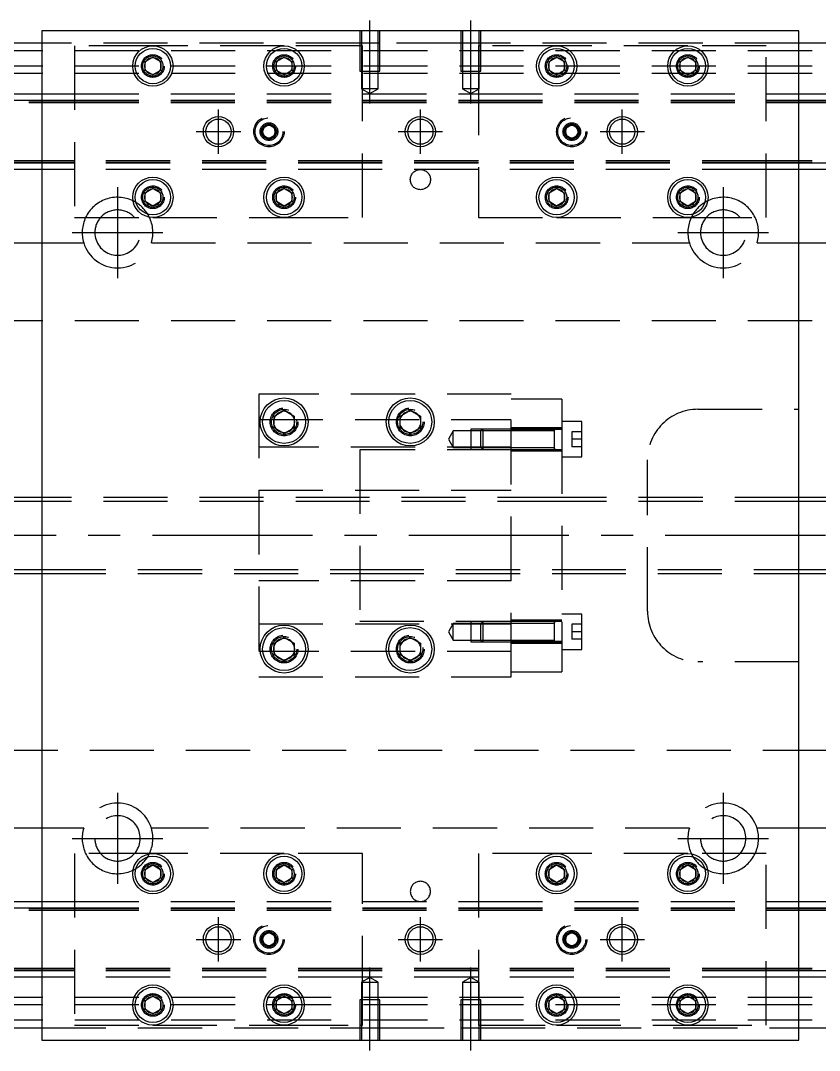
# Model space of a CAD drawing. Extents: x -14 to 711, y -263 to 102.
# Drawn here: x 150.8 to 309.1, y -102 to 102 of the extents above; entities that cross this region are included whole.
import ezdxf

# ---------------------------------------------------------------- set-up
doc = ezdxf.new("R2010")
doc.units = 0
doc.linetypes.add('CENTER', pattern=[50.8, 31.75, -6.35, 6.35, -6.35])
doc.linetypes.add('DASHED', pattern=[19.05, 12.7, -6.35])
doc.layers.get('0').update_dxf_attribs({"linetype": 'CONTINUOUS'})
doc.layers.add('CENTER', color=1, linetype='CENTER')

msp = doc.modelspace()

# ---------------------------------------------------------------- linework, layer by layer
at = {"color": 7, "linetype": 'CONTINUOUS'}
for p, q in [((305, 100), (155, 100)), ((155, 100), (155, -100)), ((305, -100), (305, 100)), ((155, 97.5), (0, 97.5)), ((460, 97.5), (305, 97.5)), ((175.5, 93.866026), (177, 94.73205)), ((175.5, 92.133974), (175.5, 93.866026)), ((177, 94.73205), (178.5, 93.866026)), ((178.5, 93.866026), (178.5, 92.133974)), ((201.5, 93.866026), (203, 94.73205)), ((201.5, 92.133974), (201.5, 93.866026)), ((203, 94.73205), (204.5, 93.866026)), ((204.5, 93.866026), (204.5, 92.133974)), ((255.5, 93.866026), (257, 94.73205)), ((255.5, 92.133974), (255.5, 93.866026)), ((257, 94.73205), (258.5, 93.866026)), ((258.5, 93.866026), (258.5, 92.133974)), ((281.5, 93.866026), (283, 94.73205)), ((281.5, 92.133974), (281.5, 93.866026)), ((283, 94.73205), (284.5, 93.866026)), ((284.5, 93.866026), (284.5, 92.133974)), ((177, 91.26795), (175.5, 92.133974)), ((178.5, 92.133974), (177, 91.26795)), ((203, 91.26795), (201.5, 92.133974)), ((204.5, 92.133974), (203, 91.26795)), ((257, 91.26795), (255.5, 92.133974)), ((258.5, 92.133974), (257, 91.26795)), ((283, 91.26795), (281.5, 92.133974)), ((284.5, 92.133974), (283, 91.26795)), ((0, 87.5), (155, 87.5)), ((0, 86.247728), (155, 86.247728)), ((305, 87.5), (460, 87.5)), ((305, 86.247728), (460, 86.247728)), ((155, 73.752272), (0, 73.752272)), ((460, 73.752272), (305, 73.752272)), ((155, 72.5), (0, 72.5)), ((460, 72.5), (305, 72.5)), ((175.5, 67.866026), (177, 68.73205)), ((175.5, 66.133974), (175.5, 67.866026)), ((177, 68.73205), (178.5, 67.866026)), ((178.5, 67.866026), (178.5, 66.133974)), ((201.5, 67.866026), (203, 68.73205)), ((201.5, 66.133974), (201.5, 67.866026)), ((203, 68.73205), (204.5, 67.866026)), ((204.5, 67.866026), (204.5, 66.133974)), ((255.5, 67.866026), (257, 68.73205)), ((255.5, 66.133974), (255.5, 67.866026)), ((257, 68.73205), (258.5, 67.866026)), ((258.5, 67.866026), (258.5, 66.133974)), ((281.5, 67.866026), (283, 68.73205)), ((281.5, 66.133974), (281.5, 67.866026)), ((283, 68.73205), (284.5, 67.866026)), ((284.5, 67.866026), (284.5, 66.133974)), ((177, 65.26795), (175.5, 66.133974)), ((178.5, 66.133974), (177, 65.26795)), ((203, 65.26795), (201.5, 66.133974)), ((204.5, 66.133974), (203, 65.26795)), ((257, 65.26795), (255.5, 66.133974)), ((258.5, 66.133974), (257, 65.26795)), ((283, 65.26795), (281.5, 66.133974)), ((284.5, 66.133974), (283, 65.26795)), ((56.708204, 58), (155, 58)), ((305, 58), (403.291796, 58)), ((201, 23.6547), (203, 24.809402)), ((203, 24.809402), (205, 23.6547)), ((226, 23.6547), (228, 24.809402)), ((228, 24.809402), (230, 23.6547)), ((201, 21.3453), (201, 23.6547)), ((205, 23.6547), (205, 21.3453)), ((226, 21.3453), (226, 23.6547)), ((230, 23.6547), (230, 21.3453)), ((203, 20.190598), (201, 21.3453)), ((205, 21.3453), (203, 20.190598)), ((228, 20.190598), (226, 21.3453)), ((230, 21.3453), (228, 20.190598)), ((256.6, 20.702558), (256.6, 21.052564)), ((256.6, 17.052554), (256.6, 17.402558)), ((155, 7.5), (40.5, 7.5)), ((410, 7.5), (305, 7.5)), ((40.5, -7.5), (155, -7.5)), ((305, -7.5), (410, -7.5)), ((256.6, -21.052564), (256.6, -17.052554)), ((201, -21.3453), (203, -20.190598)), ((203, -20.190598), (205, -21.3453)), ((226, -21.3453), (228, -20.190598)), ((228, -20.190598), (230, -21.3453)), ((201, -23.6547), (201, -21.3453)), ((205, -21.3453), (205, -23.6547)), ((226, -23.6547), (226, -21.3453)), ((230, -21.3453), (230, -23.6547)), ((256.6, -21.052564), (256.6, -21.051878)), ((203, -24.809402), (201, -23.6547)), ((205, -23.6547), (203, -24.809402)), ((228, -24.809402), (226, -23.6547)), ((230, -23.6547), (228, -24.809402)), ((155, -58), (56.708204, -58)), ((403.291796, -58), (305, -58)), ((175.5, -66.133974), (177, -65.26795)), ((177, -65.26795), (178.5, -66.133974)), ((201.5, -66.133974), (203, -65.26795)), ((203, -65.26795), (204.5, -66.133974)), ((255.5, -66.133974), (257, -65.26795)), ((257, -65.26795), (258.5, -66.133974)), ((281.5, -66.133974), (283, -65.26795)), ((283, -65.26795), (284.5, -66.133974)), ((175.5, -67.866026), (175.5, -66.133974)), ((178.5, -66.133974), (178.5, -67.866026)), ((201.5, -67.866026), (201.5, -66.133974)), ((204.5, -66.133974), (204.5, -67.866026)), ((255.5, -67.866026), (255.5, -66.133974)), ((258.5, -66.133974), (258.5, -67.866026)), ((281.5, -67.866026), (281.5, -66.133974)), ((284.5, -66.133974), (284.5, -67.866026)), ((177, -68.73205), (175.5, -67.866026)), ((178.5, -67.866026), (177, -68.73205)), ((203, -68.73205), (201.5, -67.866026)), ((204.5, -67.866026), (203, -68.73205)), ((257, -68.73205), (255.5, -67.866026)), ((258.5, -67.866026), (257, -68.73205)), ((283, -68.73205), (281.5, -67.866026)), ((284.5, -67.866026), (283, -68.73205)), ((0, -72.5), (155, -72.5)), ((305, -72.5), (460, -72.5)), ((0, -73.752272), (155, -73.752272)), ((305, -73.752272), (460, -73.752272)), ((155, -86.247728), (0, -86.247728)), ((155, -87.5), (0, -87.5)), ((460, -86.247728), (305, -86.247728)), ((460, -87.5), (305, -87.5)), ((175.5, -92.133974), (177, -91.26795)), ((177, -91.26795), (178.5, -92.133974)), ((201.5, -92.133974), (203, -91.26795)), ((203, -91.26795), (204.5, -92.133974)), ((255.5, -92.133974), (257, -91.26795)), ((257, -91.26795), (258.5, -92.133974)), ((281.5, -92.133974), (283, -91.26795)), ((283, -91.26795), (284.5, -92.133974)), ((175.5, -93.866026), (175.5, -92.133974)), ((178.5, -92.133974), (178.5, -93.866026)), ((201.5, -93.866026), (201.5, -92.133974)), ((204.5, -92.133974), (204.5, -93.866026)), ((255.5, -93.866026), (255.5, -92.133974)), ((258.5, -92.133974), (258.5, -93.866026)), ((281.5, -93.866026), (281.5, -92.133974)), ((284.5, -92.133974), (284.5, -93.866026)), ((177, -94.73205), (175.5, -93.866026)), ((178.5, -93.866026), (177, -94.73205)), ((203, -94.73205), (201.5, -93.866026)), ((204.5, -93.866026), (203, -94.73205)), ((257, -94.73205), (255.5, -93.866026)), ((258.5, -93.866026), (257, -94.73205)), ((283, -94.73205), (281.5, -93.866026)), ((284.5, -93.866026), (283, -94.73205)), ((0, -97.5), (155, -97.5)), ((305, -97.5), (460, -97.5)), ((155, -100), (305, -100))]:
    msp.add_line(p, q, dxfattribs=at)
at = {"color": 3, "linetype": 'DASHED'}
for p, q in [((218.000006, 100), (218.000006, 92)), ((218.35, 100), (218.35, 92)), ((221.65, 92), (221.65, 100)), ((221.999994, 92), (221.999994, 100)), ((238.000006, 100), (238.000006, 92)), ((238.35, 100), (238.35, 92)), ((241.65, 92), (241.65, 100)), ((241.999994, 92), (241.999994, 100)), ((460, 96), (0, 96)), ((218.000006, 97.5), (155, 97.5)), ((161.5, 97), (161.5, 63)), ((177, 97), (161.5, 97)), ((203, 97), (177, 97)), ((218.000006, 97), (203, 97)), ((221.999994, 97.5), (218.000006, 97.5)), ((218.5, 97), (218.000006, 97)), ((218.5, 92), (218.5, 97)), ((238.000006, 97.5), (221.999994, 97.5)), ((241.999994, 97.5), (238.000006, 97.5)), ((241.5, 97), (241.5, 92)), ((241.999994, 97), (241.5, 97)), ((305, 97.5), (241.999994, 97.5)), ((257, 97), (241.999994, 97)), ((283, 97), (257, 97)), ((298.5, 97), (283, 97)), ((298.5, 63), (298.5, 97)), ((460, 93), (0, 93)), ((178.973226, 93.326156), (179, 93)), ((204.973226, 93.326156), (205, 93)), ((218.000006, 92), (221.999994, 92)), ((218.35, 92), (218.35, 88.5)), ((218.5, 63), (218.5, 92)), ((221.65, 88.5), (221.65, 92)), ((238.000006, 92), (241.999994, 92)), ((238.35, 92), (238.35, 88.5)), ((241.5, 92), (241.5, 63)), ((241.65, 88.5), (241.65, 92)), ((255, 93), (255.023172, 93.30356)), ((281, 93), (281.030168, 93.346066)), ((460, 91.5), (0, 91.5)), ((221.65, 88.5), (218.35, 88.5)), ((218.35, 88.5), (220, 87.547372)), ((220, 87.547372), (221.65, 88.5)), ((241.65, 88.5), (238.35, 88.5)), ((238.35, 88.5), (240, 87.547372)), ((240, 87.547372), (241.65, 88.5)), ((0, 86.1147), (155, 86.1147)), ((0, 86.1), (161.5, 86.1)), ((0, 85.8), (161.5, 85.8)), ((155, 87.5), (161.5, 87.5)), ((155, 86.247728), (161.5, 86.247728)), ((155, 86.1147), (161.5, 86.1147)), ((161.5, 87.5), (218.5, 87.5)), ((161.5, 86.247728), (218.5, 86.247728)), ((161.5, 86.1147), (218.5, 86.1147)), ((161.5, 86.1), (218.5, 86.1)), ((161.5, 86.1), (218.5, 86.1)), ((161.5, 85.8), (218.5, 85.8)), ((161.5, 85.8), (218.5, 85.8)), ((218.5, 87.5), (241.5, 87.5)), ((218.5, 86.247728), (241.5, 86.247728)), ((218.5, 86.1147), (241.5, 86.1147)), ((218.5, 86.1), (241.5, 86.1)), ((218.5, 85.8), (241.5, 85.8)), ((241.5, 87.5), (298.5, 87.5)), ((241.5, 86.247728), (298.5, 86.247728)), ((241.5, 86.1147), (298.5, 86.1147)), ((241.5, 86.1), (298.5, 86.1)), ((241.5, 86.1), (298.5, 86.1)), ((241.5, 85.8), (298.5, 85.8)), ((241.5, 85.8), (298.5, 85.8)), ((298.5, 87.5), (305, 87.5)), ((298.5, 86.247728), (305, 86.247728)), ((298.5, 86.1147), (305, 86.1147)), ((298.5, 86.1), (460, 86.1)), ((298.5, 85.8), (460, 85.8)), ((305, 86.1147), (460, 86.1147)), ((198.75, 80.721688), (200, 81.443376)), ((198.75, 79.278312), (198.75, 80.721688)), ((200, 81.443376), (201.25, 80.721688)), ((201.25, 80.721688), (201.25, 79.278312)), ((201.477374, 80.25955), (201.5, 80)), ((258.5, 80), (258.52041, 80.24661)), ((258.75, 80.721688), (260, 81.443376)), ((258.75, 79.278312), (258.75, 80.721688)), ((260, 81.443376), (261.25, 80.721688)), ((261.25, 80.721688), (261.25, 79.278312)), ((200, 78.556624), (198.75, 79.278312)), ((201.25, 79.278312), (200, 78.556624)), ((260, 78.556624), (258.75, 79.278312)), ((261.25, 79.278312), (260, 78.556624)), ((161.5, 74.2), (0, 74.2)), ((161.5, 73.9), (0, 73.9)), ((155, 73.8853), (0, 73.8853)), ((161.5, 73.8853), (155, 73.8853)), ((161.5, 73.752272), (155, 73.752272)), ((218.5, 74.2), (161.5, 74.2)), ((218.5, 73.9), (161.5, 73.9)), ((218.5, 73.8853), (161.5, 73.8853)), ((218.5, 73.752272), (161.5, 73.752272)), ((241.5, 74.2), (218.5, 74.2)), ((241.5, 73.9), (218.5, 73.9)), ((241.5, 73.8853), (218.5, 73.8853)), ((241.5, 73.752272), (218.5, 73.752272)), ((298.5, 74.2), (241.5, 74.2)), ((298.5, 73.9), (241.5, 73.9)), ((298.5, 73.8853), (241.5, 73.8853)), ((298.5, 73.752272), (241.5, 73.752272)), ((460, 74.2), (298.5, 74.2)), ((460, 73.9), (298.5, 73.9)), ((305, 73.8853), (298.5, 73.8853)), ((305, 73.752272), (298.5, 73.752272)), ((460, 73.8853), (305, 73.8853)), ((161.5, 72.5), (155, 72.5)), ((218.5, 72.5), (161.5, 72.5)), ((241.5, 72.5), (218.5, 72.5)), ((298.5, 72.5), (241.5, 72.5)), ((305, 72.5), (298.5, 72.5)), ((178.973226, 67.326156), (179, 67)), ((204.973226, 67.326156), (205, 67)), ((258.973226, 67.326156), (259, 67)), ((284.973226, 67.326156), (285, 67)), ((161.5, 63), (177, 63)), ((177, 63), (203, 63)), ((203, 63), (218.5, 63)), ((241.5, 63), (257, 63)), ((257, 63), (283, 63)), ((283, 63), (298.5, 63)), ((155, 58), (163.291796, 58)), ((176.708204, 58), (283.291796, 58)), ((296.708204, 58), (305, 58)), ((460, 42.5), (12.1, 42.5)), ((198, 28), (198, -28)), ((248, 28), (198, 28)), ((248, -28), (248, 28)), ((258, 27), (248, 27)), ((258, 27), (258, 20.976176)), ((285, 25), (305, 25)), ((198, 23), (248, 23)), ((205.483582, 22.786038), (205.5, 22.5)), ((225.5, 22.5), (225.52689, 22.865682)), ((262, 22.552558), (258, 22.552558)), ((262, 15.552558), (262, 22.552558)), ((236.5, 20.702558), (235.547372, 19.052558)), ((236.5, 17.402558), (236.5, 20.702558)), ((240, 20.702558), (236.5, 20.702558)), ((240, 21.052554), (240, 17.052564)), ((242.35, 21.052554), (240, 21.052554)), ((242, 20.702558), (240, 20.702558)), ((242.35, 21.052558), (242, 20.702558)), ((242, 17.402558), (242, 20.702558)), ((248, 20.702558), (242, 20.702558)), ((248, 20.702558), (242, 20.702558)), ((242.35, 21.052558), (242.35, 17.052558)), ((248, 21.052556), (242.35, 21.052558)), ((248, 21.052554), (242.35, 21.052554)), ((258, 21.302558), (248, 21.302558)), ((256.605, 21.052558), (248, 21.052556)), ((258, 20.976176), (248, 20.976176)), ((256.6, 20.702558), (248, 20.702558)), ((258, 21.052558), (256.595, 21.052558)), ((256.6, 17.052554), (256.6, 21.052564)), ((256.6, 20.836098), (256.6, 21.052558)), ((256.6, 21.052558), (256.6, 20.835892)), ((256.6, 17.26902), (256.6, 20.836098)), ((256.6, 17.402558), (256.6, 20.702558)), ((258, 20.976176), (258, -20.976176)), ((260, 20.552558), (260, 19.052558)), ((262, 20.552558), (260, 20.552558)), ((235.547372, 19.052558), (236.5, 17.402558)), ((260, 19.052558), (260, 17.552558)), ((262, 19.052558), (260, 19.052558)), ((248, 17.5), (198, 17.5)), ((218, 17), (218, -17)), ((248, 17), (218, 17)), ((236.5, 17.402558), (240, 17.402558)), ((240, 17.402558), (242, 17.402558)), ((240, 17.052564), (242.35, 17.052564)), ((242, 17.402558), (248, 17.402558)), ((242, 17.402558), (242.35, 17.052558)), ((242, 17.402558), (248, 17.402558)), ((242.35, 17.052564), (248, 17.052564)), ((242.35, 17.052558), (248, 17.052562)), ((248, 17.402558), (256.6, 17.402558)), ((248, 17.052562), (256.605, 17.052558)), ((248, 16.802558), (258, 16.802558)), ((256.595, 17.052558), (258, 17.052558)), ((256.6, 17.269268), (256.6, 17.052558)), ((256.6, 17.052558), (256.6, 17.26902)), ((262, 17.552558), (260, 17.552558)), ((258, 15.552558), (262, 15.552558)), ((275, -15), (275, 15)), ((198, 9), (248, 9)), ((218, 7.5), (155, 7.5)), ((218, 6.75), (155, 6.75)), ((258, 7.5), (218, 7.5)), ((258, 6.75), (218, 6.75)), ((305, 7.5), (258, 7.5)), ((305, 6.75), (258, 6.75)), ((155, -6.75), (218, -6.75)), ((155, -7.5), (218, -7.5)), ((218, -6.75), (258, -6.75)), ((218, -7.5), (258, -7.5)), ((258, -6.75), (305, -6.75)), ((258, -7.5), (305, -7.5)), ((248, -9), (198, -9)), ((262, -15.552558), (258, -15.552558)), ((262, -22.552558), (262, -15.552558)), ((198, -17.5), (248, -17.5)), ((218, -17), (248, -17)), ((236.5, -17.402558), (235.547372, -19.052558)), ((236.5, -20.702558), (236.5, -17.402558)), ((240, -17.402558), (236.5, -17.402558)), ((240, -17.052564), (240, -21.052554)), ((242.35, -17.052564), (240, -17.052564)), ((242, -17.402558), (240, -17.402558)), ((242.35, -17.052558), (242, -17.402558)), ((242, -20.702558), (242, -17.402558)), ((248, -17.402558), (242, -17.402558)), ((248, -17.402558), (242, -17.402558)), ((242.35, -17.052558), (242.35, -21.052558)), ((248, -17.052562), (242.35, -17.052558)), ((248, -17.052564), (242.35, -17.052564)), ((258, -16.802558), (248, -16.802558)), ((256.605, -17.052558), (248, -17.052562)), ((256.6, -17.402558), (248, -17.402558)), ((258, -17.052558), (256.595, -17.052558)), ((256.6, -21.051878), (256.6, -17.052554)), ((256.6, -17.26902), (256.6, -17.052558)), ((256.6, -17.052558), (256.6, -17.269226)), ((256.6, -20.836098), (256.6, -17.26902)), ((260, -17.552558), (260, -19.052558)), ((262, -17.552558), (260, -17.552558)), ((235.547372, -19.052558), (236.5, -20.702558)), ((262, -19.052558), (260, -19.052558)), ((260, -19.052558), (260, -20.552558)), ((200.5, -22.5), (200.534018, -22.088984)), ((230.483582, -22.213962), (230.5, -22.5)), ((236.5, -20.702558), (240, -20.702558)), ((240, -20.702558), (242, -20.702558)), ((240, -21.052554), (242.35, -21.052554)), ((242, -20.702558), (248, -20.702558)), ((242, -20.702558), (242.35, -21.052558)), ((242, -20.702558), (248, -20.702558)), ((242.35, -21.052554), (248, -21.052554)), ((242.35, -21.052558), (248, -21.052556)), ((248, -20.702558), (256.6, -20.702558)), ((258, -20.976176), (248, -20.976176)), ((258, -20.976176), (248, -20.976176)), ((248, -21.052556), (256.605, -21.052558)), ((248, -21.302558), (258, -21.302558)), ((256.595, -21.052558), (258, -21.052558)), ((256.6, -20.83585), (256.6, -21.052558)), ((256.6, -21.052558), (256.6, -20.836098)), ((258, -20.976176), (258, -27)), ((262, -20.552558), (260, -20.552558)), ((248, -23), (198, -23)), ((258, -22.552558), (262, -22.552558)), ((305, -25), (285, -25)), ((198, -28), (248, -28)), ((248, -27), (258, -27)), ((12.1, -42.5), (460, -42.5)), ((163.291796, -58), (155, -58)), ((283.291796, -58), (176.708204, -58)), ((305, -58), (296.708204, -58)), ((161.5, -63), (161.5, -97)), ((177, -63), (161.5, -63)), ((203, -63), (177, -63)), ((218.5, -63), (203, -63)), ((218.5, -92), (218.5, -63)), ((257, -63), (241.5, -63)), ((241.5, -63), (241.5, -92)), ((283, -63), (257, -63)), ((298.5, -63), (283, -63)), ((298.5, -97), (298.5, -63)), ((178.973226, -66.673844), (179, -67)), ((201, -67), (201.023172, -66.69644)), ((255, -67), (255.023172, -66.69644)), ((281, -67), (281.030168, -66.653934)), ((155, -72.5), (161.5, -72.5)), ((161.5, -72.5), (218.5, -72.5)), ((218.5, -72.5), (241.5, -72.5)), ((241.5, -72.5), (298.5, -72.5)), ((298.5, -72.5), (305, -72.5)), ((0, -73.8853), (155, -73.8853)), ((0, -73.9), (161.5, -73.9)), ((0, -74.2), (161.5, -74.2)), ((155, -73.752272), (161.5, -73.752272)), ((155, -73.8853), (161.5, -73.8853)), ((161.5, -73.752272), (218.5, -73.752272)), ((161.5, -73.8853), (218.5, -73.8853)), ((161.5, -73.9), (218.5, -73.9)), ((161.5, -74.2), (218.5, -74.2)), ((218.5, -73.752272), (241.5, -73.752272)), ((218.5, -73.8853), (241.5, -73.8853)), ((218.5, -73.9), (241.5, -73.9)), ((218.5, -74.2), (241.5, -74.2)), ((241.5, -73.752272), (298.5, -73.752272)), ((241.5, -73.8853), (298.5, -73.8853)), ((241.5, -73.9), (298.5, -73.9)), ((241.5, -74.2), (298.5, -74.2)), ((298.5, -73.752272), (305, -73.752272)), ((298.5, -73.8853), (305, -73.8853)), ((298.5, -73.9), (460, -73.9)), ((298.5, -74.2), (460, -74.2)), ((305, -73.8853), (460, -73.8853)), ((198.75, -79.278312), (200, -78.556624)), ((198.75, -80.721688), (198.75, -79.278312)), ((200, -78.556624), (201.25, -79.278312)), ((201.25, -79.278312), (201.25, -80.721688)), ((258.75, -79.278312), (260, -78.556624)), ((258.75, -80.721688), (258.75, -79.278312)), ((260, -78.556624), (261.25, -79.278312)), ((261.25, -79.278312), (261.25, -80.721688)), ((200, -81.443376), (198.75, -80.721688)), ((201.25, -80.721688), (200, -81.443376)), ((201.477374, -79.74045), (201.5, -80)), ((260, -81.443376), (258.75, -80.721688)), ((261.25, -80.721688), (260, -81.443376)), ((261.477374, -79.74045), (261.5, -80)), ((161.5, -85.8), (0, -85.8)), ((161.5, -86.1), (0, -86.1)), ((155, -86.1147), (0, -86.1147)), ((161.5, -86.1147), (155, -86.1147)), ((161.5, -86.247728), (155, -86.247728)), ((161.5, -87.5), (155, -87.5)), ((218.5, -85.8), (161.5, -85.8)), ((218.5, -85.8), (161.5, -85.8)), ((218.5, -86.1), (161.5, -86.1)), ((218.5, -86.1), (161.5, -86.1)), ((218.5, -86.1147), (161.5, -86.1147)), ((218.5, -86.247728), (161.5, -86.247728)), ((218.5, -87.5), (161.5, -87.5)), ((220, -87.547372), (218.35, -88.5)), ((241.5, -85.8), (218.5, -85.8)), ((241.5, -86.1), (218.5, -86.1)), ((241.5, -86.1147), (218.5, -86.1147)), ((241.5, -86.247728), (218.5, -86.247728)), ((241.5, -87.5), (218.5, -87.5)), ((221.65, -88.5), (220, -87.547372)), ((240, -87.547372), (238.35, -88.5)), ((241.65, -88.5), (240, -87.547372)), ((298.5, -85.8), (241.5, -85.8)), ((298.5, -85.8), (241.5, -85.8)), ((298.5, -86.1), (241.5, -86.1)), ((298.5, -86.1), (241.5, -86.1)), ((298.5, -86.1147), (241.5, -86.1147)), ((298.5, -86.247728), (241.5, -86.247728)), ((298.5, -87.5), (241.5, -87.5)), ((460, -85.8), (298.5, -85.8)), ((460, -86.1), (298.5, -86.1)), ((305, -86.1147), (298.5, -86.1147)), ((305, -86.247728), (298.5, -86.247728)), ((305, -87.5), (298.5, -87.5)), ((460, -86.1147), (305, -86.1147)), ((218.35, -88.5), (220, -88.5)), ((218.35, -88.5), (218.35, -92)), ((220, -88.5), (221.65, -88.5)), ((221.65, -92), (221.65, -88.5)), ((238.35, -88.5), (240, -88.5)), ((238.35, -88.5), (238.35, -92)), ((240, -88.5), (241.65, -88.5)), ((241.65, -92), (241.65, -88.5)), ((460, -91.5), (0, -91.5)), ((460, -93), (0, -93)), ((175, -93), (175.030168, -92.653934)), ((204.973226, -92.673844), (205, -93)), ((221.999994, -92), (218.000006, -92)), ((218.000006, -92), (218.000006, -100)), ((218.35, -92), (218.35, -100)), ((218.5, -97), (218.5, -92)), ((221.65, -100), (221.65, -92)), ((221.999994, -100), (221.999994, -92)), ((241.999994, -92), (238.000006, -92)), ((238.000006, -92), (238.000006, -100)), ((238.35, -92), (238.35, -100)), ((241.5, -92), (241.5, -97)), ((241.65, -100), (241.65, -92)), ((241.999994, -100), (241.999994, -92)), ((258.973226, -92.673844), (259, -93)), ((284.973226, -92.673844), (285, -93)), ((460, -96), (0, -96)), ((155, -97.5), (218.000006, -97.5)), ((161.5, -97), (177, -97)), ((177, -97), (203, -97)), ((203, -97), (218.000006, -97)), ((218.000006, -97), (218.5, -97)), ((218.000006, -97.5), (221.999994, -97.5)), ((221.999994, -97.5), (238.000006, -97.5)), ((238.000006, -97.5), (241.999994, -97.5)), ((241.5, -97), (241.999994, -97)), ((241.999994, -97), (257, -97)), ((241.999994, -97.5), (305, -97.5)), ((257, -97), (283, -97)), ((283, -97), (298.5, -97))]:
    msp.add_line(p, q, dxfattribs=at)
at = {"color": 3, "linetype": 'CONTINUOUS'}
for p, q in [((155, 6.75), (40.5, 6.75)), ((410, 6.75), (305, 6.75)), ((40.5, -6.75), (155, -6.75)), ((305, -6.75), (410, -6.75))]:
    msp.add_line(p, q, dxfattribs=at)
at = {"color": 7, "linetype": 'CONTINUOUS'}
for centre, radius in [((177, 93), 4), ((177, 93), 3.5), ((203, 93), 4), ((203, 93), 3.5), ((257, 93), 4), ((257, 93), 3.5), ((283, 93), 4), ((283, 93), 3.5), ((190, 80), 2.5), ((230, 80), 3), ((230, 80), 2.5), ((270, 80), 2.5), ((177, 67), 4), ((177, 67), 3.5), ((203, 67), 4), ((203, 67), 3.5), ((257, 67), 4), ((257, 67), 3.5), ((283, 67), 4), ((283, 67), 3.5), ((203, 22.5), 4.75), ((203, 22.5), 4.25), ((228, 22.5), 4.75), ((228, 22.5), 4.25), ((203, -22.5), 4.75), ((203, -22.5), 4.25), ((228, -22.5), 4.75), ((228, -22.5), 4.25), ((177, -67), 4), ((203, -67), 4), ((257, -67), 4), ((283, -67), 4), ((177, -67), 3.5), ((203, -67), 3.5), ((257, -67), 3.5), ((283, -67), 3.5), ((190, -80), 2.5), ((230, -80), 3), ((230, -80), 2.5), ((270, -80), 2.5), ((177, -93), 4), ((177, -93), 3.5), ((203, -93), 4), ((203, -93), 3.5), ((257, -93), 4), ((257, -93), 3.5), ((283, -93), 4), ((283, -93), 3.5)]:
    msp.add_circle(centre, radius, dxfattribs=at)
at = {"color": 3, "linetype": 'DASHED'}
for centre, radius in [((177, 93), 2.25), ((177, 93), 2), ((203, 93), 2.25), ((203, 93), 2), ((257, 93), 2.25), ((257, 93), 2), ((283, 93), 2.25), ((283, 93), 2), ((200, 80), 3), ((200, 80), 2.75), ((200, 80), 1.75), ((260, 80), 3), ((260, 80), 2.75), ((260, 80), 1.75), ((200, 80), 1.5), ((260, 80), 1.5), ((230, 70.5), 2), ((177, 67), 2.25), ((177, 67), 2), ((203, 67), 2.25), ((203, 67), 2), ((257, 67), 2.25), ((257, 67), 2), ((283, 67), 2.25), ((283, 67), 2), ((203, 22.5), 2.75), ((203, 22.5), 2.5), ((228, 22.5), 2.75), ((228, 22.5), 2.5), ((203, -22.5), 2.75), ((203, -22.5), 2.5), ((228, -22.5), 2.75), ((228, -22.5), 2.5), ((177, -67), 2.25), ((177, -67), 2), ((203, -67), 2.25), ((203, -67), 2), ((257, -67), 2.25), ((257, -67), 2), ((283, -67), 2.25), ((283, -67), 2), ((200, -80), 3), ((200, -80), 2.75), ((260, -80), 3), ((260, -80), 2.75), ((200, -80), 1.75), ((200, -80), 1.5), ((260, -80), 1.75), ((260, -80), 1.5), ((177, -93), 2.25), ((177, -93), 2), ((203, -93), 2.25), ((203, -93), 2), ((257, -93), 2.25), ((257, -93), 2), ((283, -93), 2.25), ((283, -93), 2)]:
    msp.add_circle(centre, radius, dxfattribs=at)
at = {"color": 3, "linetype": 'CONTINUOUS'}
for centre in [(190, 80), (270, 80), (190, -80), (270, -80)]:
    msp.add_circle(centre, 3, dxfattribs=at)
at = {"color": 7, "linetype": 'CONTINUOUS'}
for centre, radius, start, end in [((177, 93), 1.65, 144.619977, 155.380023), ((177, 93), 1.65, 95.380023, 144.619977), ((177, 93), 1.65, 84.619977, 95.380023), ((177, 93), 1.65, 35.380023, 84.619977), ((177, 93), 1.65, 24.619977, 35.380023), ((203, 93), 1.65, 144.619977, 155.380023), ((203, 93), 1.65, 95.380023, 144.619977), ((203, 93), 1.65, 84.619977, 95.380023), ((203, 93), 1.65, 35.380023, 84.619977), ((203, 93), 1.65, 24.619977, 35.380023), ((257, 93), 1.65, 144.619977, 155.380023), ((257, 93), 1.65, 95.380023, 144.619977), ((257, 93), 1.65, 84.619977, 95.380023), ((257, 93), 1.65, 35.380023, 84.619977), ((257, 93), 1.65, 24.619977, 35.380023), ((283, 93), 1.65, 144.619977, 155.380023), ((283, 93), 1.65, 95.380023, 144.619977), ((283, 93), 1.65, 84.619977, 95.380023), ((283, 93), 1.65, 35.380023, 84.619977), ((283, 93), 1.65, 24.619977, 35.380023), ((177, 93), 1.65, 155.380023, 180), ((177, 93), 1.65, 180, 204.619977), ((177, 93), 1.65, 204.619977, 215.380023), ((177, 93), 1.65, 215.380023, 264.619977), ((177, 93), 1.65, 275.380023, 324.619977), ((177, 93), 1.65, 324.619977, 335.380023), ((177, 93), 1.65, 335.380023, 24.619977), ((203, 93), 1.65, 155.380023, 180), ((203, 93), 1.65, 180, 204.619977), ((203, 93), 1.65, 204.619977, 215.380023), ((203, 93), 1.65, 215.380023, 264.619977), ((203, 93), 1.65, 275.380023, 324.619977), ((203, 93), 1.65, 324.619977, 335.380023), ((203, 93), 1.65, 335.380023, 24.619977), ((257, 93), 1.65, 155.380023, 180), ((257, 93), 1.65, 180, 204.619977), ((257, 93), 1.65, 204.619977, 215.380023), ((257, 93), 1.65, 215.380023, 264.619977), ((257, 93), 1.65, 275.380023, 324.619977), ((257, 93), 1.65, 324.619977, 335.380023), ((257, 93), 1.65, 335.380023, 24.619977), ((283, 93), 1.65, 155.380023, 180), ((283, 93), 1.65, 180, 204.619977), ((283, 93), 1.65, 204.619977, 215.380023), ((283, 93), 1.65, 215.380023, 264.619977), ((283, 93), 1.65, 275.380023, 324.619977), ((283, 93), 1.65, 324.619977, 335.380023), ((283, 93), 1.65, 335.380023, 24.619977), ((177, 93), 1.65, 264.619977, 275.380023), ((203, 93), 1.65, 264.619977, 275.380023), ((257, 93), 1.65, 264.619977, 275.380023), ((283, 93), 1.65, 264.619977, 275.380023), ((200, 80), 1.25, 300, 180), ((200, 80), 1.25, 180, 240), ((260, 80), 1.25, 300, 180), ((260, 80), 1.25, 180, 240), ((200, 80), 1.25, 240, 300), ((260, 80), 1.25, 240, 300), ((177, 67), 1.65, 155.380023, 180), ((177, 67), 1.65, 144.619977, 155.380023), ((177, 67), 1.65, 95.380023, 144.619977), ((177, 67), 1.65, 84.619977, 95.380023), ((177, 67), 1.65, 35.380023, 84.619977), ((177, 67), 1.65, 24.619977, 35.380023), ((177, 67), 1.65, 335.380023, 24.619977), ((203, 67), 1.65, 155.380023, 180), ((203, 67), 1.65, 144.619977, 155.380023), ((203, 67), 1.65, 95.380023, 144.619977), ((203, 67), 1.65, 84.619977, 95.380023), ((203, 67), 1.65, 35.380023, 84.619977), ((203, 67), 1.65, 24.619977, 35.380023), ((203, 67), 1.65, 335.380023, 24.619977), ((257, 67), 1.65, 155.380023, 180), ((257, 67), 1.65, 144.619977, 155.380023), ((257, 67), 1.65, 95.380023, 144.619977), ((257, 67), 1.65, 84.619977, 95.380023), ((257, 67), 1.65, 35.380023, 84.619977), ((257, 67), 1.65, 24.619977, 35.380023), ((257, 67), 1.65, 335.380023, 24.619977), ((283, 67), 1.65, 155.380023, 180), ((283, 67), 1.65, 144.619977, 155.380023), ((283, 67), 1.65, 95.380023, 144.619977), ((283, 67), 1.65, 84.619977, 95.380023), ((283, 67), 1.65, 35.380023, 84.619977), ((283, 67), 1.65, 24.619977, 35.380023), ((283, 67), 1.65, 335.380023, 24.619977), ((177, 67), 1.65, 180, 204.619977), ((177, 67), 1.65, 204.619977, 215.380023), ((177, 67), 1.65, 215.380023, 264.619977), ((177, 67), 1.65, 264.619977, 275.380023), ((177, 67), 1.65, 275.380023, 324.619977), ((177, 67), 1.65, 324.619977, 335.380023), ((203, 67), 1.65, 180, 204.619977), ((203, 67), 1.65, 204.619977, 215.380023), ((203, 67), 1.65, 215.380023, 264.619977), ((203, 67), 1.65, 264.619977, 275.380023), ((203, 67), 1.65, 275.380023, 324.619977), ((203, 67), 1.65, 324.619977, 335.380023), ((257, 67), 1.65, 180, 204.619977), ((257, 67), 1.65, 204.619977, 215.380023), ((257, 67), 1.65, 215.380023, 264.619977), ((257, 67), 1.65, 264.619977, 275.380023), ((257, 67), 1.65, 275.380023, 324.619977), ((257, 67), 1.65, 324.619977, 335.380023), ((283, 67), 1.65, 180, 204.619977), ((283, 67), 1.65, 204.619977, 215.380023), ((283, 67), 1.65, 215.380023, 264.619977), ((283, 67), 1.65, 264.619977, 275.380023), ((283, 67), 1.65, 275.380023, 324.619977), ((283, 67), 1.65, 324.619977, 335.380023), ((203, 22.5), 2.1, 102.24721, 137.75279), ((203, 22.5), 2.1, 77.75279, 102.24721), ((203, 22.5), 2.1, 42.24721, 77.75279), ((228, 22.5), 2.1, 102.24721, 137.75279), ((228, 22.5), 2.1, 77.75279, 102.24721), ((228, 22.5), 2.1, 42.24721, 77.75279), ((203, 22.5), 2.1, 162.24721, 180), ((203, 22.5), 2.1, 180, 197.75279), ((203, 22.5), 2.1, 137.75279, 162.24721), ((203, 22.5), 2.1, 17.75279, 42.24721), ((203, 22.5), 2.1, 342.24721, 17.75279), ((228, 22.5), 2.1, 162.24721, 180), ((228, 22.5), 2.1, 180, 197.75279), ((228, 22.5), 2.1, 137.75279, 162.24721), ((228, 22.5), 2.1, 17.75279, 42.24721), ((228, 22.5), 2.1, 342.24721, 17.75279), ((203, 22.5), 2.1, 197.75279, 222.24721), ((203, 22.5), 2.1, 222.24721, 257.75279), ((203, 22.5), 2.1, 257.75279, 282.24721), ((203, 22.5), 2.1, 282.24721, 317.75279), ((203, 22.5), 2.1, 317.75279, 342.24721), ((228, 22.5), 2.1, 197.75279, 222.24721), ((228, 22.5), 2.1, 222.24721, 257.75279), ((228, 22.5), 2.1, 257.75279, 282.24721), ((228, 22.5), 2.1, 282.24721, 317.75279), ((228, 22.5), 2.1, 317.75279, 342.24721), ((203, -22.5), 2.1, 162.24721, 180), ((203, -22.5), 2.1, 137.75279, 162.24721), ((203, -22.5), 2.1, 102.24721, 137.75279), ((203, -22.5), 2.1, 77.75279, 102.24721), ((203, -22.5), 2.1, 42.24721, 77.75279), ((203, -22.5), 2.1, 17.75279, 42.24721), ((203, -22.5), 2.1, 342.24721, 17.75279), ((228, -22.5), 2.1, 162.24721, 180), ((228, -22.5), 2.1, 137.75279, 162.24721), ((228, -22.5), 2.1, 102.24721, 137.75279), ((228, -22.5), 2.1, 77.75279, 102.24721), ((228, -22.5), 2.1, 42.24721, 77.75279), ((228, -22.5), 2.1, 17.75279, 42.24721), ((228, -22.5), 2.1, 342.24721, 17.75279), ((203, -22.5), 2.1, 180, 197.75279), ((203, -22.5), 2.1, 197.75279, 222.24721), ((203, -22.5), 2.1, 222.24721, 257.75279), ((203, -22.5), 2.1, 282.24721, 317.75279), ((203, -22.5), 2.1, 317.75279, 342.24721), ((228, -22.5), 2.1, 180, 197.75279), ((228, -22.5), 2.1, 197.75279, 222.24721), ((228, -22.5), 2.1, 222.24721, 257.75279), ((228, -22.5), 2.1, 282.24721, 317.75279), ((228, -22.5), 2.1, 317.75279, 342.24721), ((203, -22.5), 2.1, 257.75279, 282.24721), ((228, -22.5), 2.1, 257.75279, 282.24721), ((177, -67), 1.65, 155.380023, 180), ((177, -67), 1.65, 180, 204.619977), ((177, -67), 1.65, 144.619977, 155.380023), ((177, -67), 1.65, 95.380023, 144.619977), ((177, -67), 1.65, 84.619977, 95.380023), ((177, -67), 1.65, 35.380023, 84.619977), ((177, -67), 1.65, 24.619977, 35.380023), ((177, -67), 1.65, 335.380023, 24.619977), ((203, -67), 1.65, 155.380023, 180), ((203, -67), 1.65, 180, 204.619977), ((203, -67), 1.65, 144.619977, 155.380023), ((203, -67), 1.65, 95.380023, 144.619977), ((203, -67), 1.65, 84.619977, 95.380023), ((203, -67), 1.65, 35.380023, 84.619977), ((203, -67), 1.65, 24.619977, 35.380023), ((203, -67), 1.65, 335.380023, 24.619977), ((257, -67), 1.65, 155.380023, 180), ((257, -67), 1.65, 180, 204.619977), ((257, -67), 1.65, 144.619977, 155.380023), ((257, -67), 1.65, 95.380023, 144.619977), ((257, -67), 1.65, 84.619977, 95.380023), ((257, -67), 1.65, 35.380023, 84.619977), ((257, -67), 1.65, 24.619977, 35.380023), ((257, -67), 1.65, 335.380023, 24.619977), ((283, -67), 1.65, 155.380023, 180), ((283, -67), 1.65, 180, 204.619977), ((283, -67), 1.65, 144.619977, 155.380023), ((283, -67), 1.65, 95.380023, 144.619977), ((283, -67), 1.65, 84.619977, 95.380023), ((283, -67), 1.65, 35.380023, 84.619977), ((283, -67), 1.65, 24.619977, 35.380023), ((283, -67), 1.65, 335.380023, 24.619977), ((177, -67), 1.65, 204.619977, 215.380023), ((177, -67), 1.65, 215.380023, 264.619977), ((177, -67), 1.65, 264.619977, 275.380023), ((177, -67), 1.65, 275.380023, 324.619977), ((177, -67), 1.65, 324.619977, 335.380023), ((203, -67), 1.65, 204.619977, 215.380023), ((203, -67), 1.65, 215.380023, 264.619977), ((203, -67), 1.65, 264.619977, 275.380023), ((203, -67), 1.65, 275.380023, 324.619977), ((203, -67), 1.65, 324.619977, 335.380023), ((257, -67), 1.65, 204.619977, 215.380023), ((257, -67), 1.65, 215.380023, 264.619977), ((257, -67), 1.65, 264.619977, 275.380023), ((257, -67), 1.65, 275.380023, 324.619977), ((257, -67), 1.65, 324.619977, 335.380023), ((283, -67), 1.65, 204.619977, 215.380023), ((283, -67), 1.65, 215.380023, 264.619977), ((283, -67), 1.65, 264.619977, 275.380023), ((283, -67), 1.65, 275.380023, 324.619977), ((283, -67), 1.65, 324.619977, 335.380023), ((200, -80), 1.25, 120, 180), ((200, -80), 1.25, 180, 60), ((200, -80), 1.25, 60, 120), ((260, -80), 1.25, 120, 180), ((260, -80), 1.25, 180, 60), ((260, -80), 1.25, 60, 120), ((177, -93), 1.65, 95.380023, 144.619977), ((177, -93), 1.65, 84.619977, 95.380023), ((177, -93), 1.65, 35.380023, 84.619977), ((203, -93), 1.65, 95.380023, 144.619977), ((203, -93), 1.65, 84.619977, 95.380023), ((203, -93), 1.65, 35.380023, 84.619977), ((257, -93), 1.65, 95.380023, 144.619977), ((257, -93), 1.65, 84.619977, 95.380023), ((257, -93), 1.65, 35.380023, 84.619977), ((283, -93), 1.65, 95.380023, 144.619977), ((283, -93), 1.65, 84.619977, 95.380023), ((283, -93), 1.65, 35.380023, 84.619977), ((177, -93), 1.65, 155.380023, 180), ((177, -93), 1.65, 180, 204.619977), ((177, -93), 1.65, 144.619977, 155.380023), ((177, -93), 1.65, 204.619977, 215.380023), ((177, -93), 1.65, 24.619977, 35.380023), ((177, -93), 1.65, 324.619977, 335.380023), ((177, -93), 1.65, 335.380023, 24.619977), ((203, -93), 1.65, 155.380023, 180), ((203, -93), 1.65, 180, 204.619977), ((203, -93), 1.65, 144.619977, 155.380023), ((203, -93), 1.65, 204.619977, 215.380023), ((203, -93), 1.65, 24.619977, 35.380023), ((203, -93), 1.65, 324.619977, 335.380023), ((203, -93), 1.65, 335.380023, 24.619977), ((257, -93), 1.65, 155.380023, 180), ((257, -93), 1.65, 180, 204.619977), ((257, -93), 1.65, 144.619977, 155.380023), ((257, -93), 1.65, 204.619977, 215.380023), ((257, -93), 1.65, 24.619977, 35.380023), ((257, -93), 1.65, 324.619977, 335.380023), ((257, -93), 1.65, 335.380023, 24.619977), ((283, -93), 1.65, 155.380023, 180), ((283, -93), 1.65, 180, 204.619977), ((283, -93), 1.65, 144.619977, 155.380023), ((283, -93), 1.65, 204.619977, 215.380023), ((283, -93), 1.65, 24.619977, 35.380023), ((283, -93), 1.65, 324.619977, 335.380023), ((283, -93), 1.65, 335.380023, 24.619977), ((177, -93), 1.65, 215.380023, 264.619977), ((177, -93), 1.65, 264.619977, 275.380023), ((177, -93), 1.65, 275.380023, 324.619977), ((203, -93), 1.65, 215.380023, 264.619977), ((203, -93), 1.65, 264.619977, 275.380023), ((203, -93), 1.65, 275.380023, 324.619977), ((257, -93), 1.65, 215.380023, 264.619977), ((257, -93), 1.65, 264.619977, 275.380023), ((257, -93), 1.65, 275.380023, 324.619977), ((283, -93), 1.65, 215.380023, 264.619977), ((283, -93), 1.65, 264.619977, 275.380023), ((283, -93), 1.65, 275.380023, 324.619977)]:
    msp.add_arc(centre, radius, start, end, dxfattribs=at)
at = {"color": 3, "linetype": 'DASHED'}
for centre, radius, start, end in [((170, 60), 7, 64.053499, 154.623066), ((170, 60), 7, 58.524055, 64.053499), ((170, 60), 7, 31.475945, 58.524055), ((290, 60), 7, 121.475945, 148.524055), ((290, 60), 7, 115.946501, 121.475945), ((290, 60), 7, 25.376934, 115.946501), ((170, 60), 4.5, 41.810315, 138.189685), ((170, 60), 7, 25.946501, 31.475945), ((290, 60), 7, 148.524055, 154.053499), ((290, 60), 4.5, 41.810315, 138.189685), ((170, 60), 7, 154.623066, 196.60155), ((170, 60), 4.5, 180, 41.810315), ((170, 60), 4.5, 138.189685, 180), ((170, 60), 7, 343.39845, 25.946501), ((290, 60), 7, 154.053499, 196.60155), ((290, 60), 4.5, 180, 41.810315), ((290, 60), 4.5, 138.189685, 180), ((290, 60), 7, 343.39845, 25.376934), ((170, 60), 7, 196.60155, 343.39845), ((290, 60), 7, 196.60155, 343.39845), ((285, 15), 10, 90, 180), ((285, -15), 10, 180, 270), ((170, -60), 7, 16.60155, 163.39845), ((290, -60), 7, 16.60155, 163.39845), ((170, -60), 4.5, 318.189685, 180), ((290, -60), 4.5, 318.189685, 180), ((170, -60), 7, 163.39845, 205.376934), ((170, -60), 7, 334.053499, 16.60155), ((290, -60), 7, 163.39845, 205.946501), ((290, -60), 7, 334.623066, 16.60155), ((170, -60), 4.5, 180, 221.810315), ((290, -60), 4.5, 180, 221.810315), ((170, -60), 7, 205.376934, 295.946501), ((170, -60), 4.5, 221.810315, 318.189685), ((170, -60), 7, 328.524055, 334.053499), ((290, -60), 7, 205.946501, 211.475945), ((290, -60), 4.5, 221.810315, 318.189685), ((290, -60), 7, 244.053499, 334.623066), ((170, -60), 7, 301.475945, 328.524055), ((290, -60), 7, 211.475945, 238.524055), ((170, -60), 7, 295.946501, 301.475945), ((290, -60), 7, 238.524055, 244.053499), ((230, -70.5), 2, 90, 270), ((230, -70.5), 2, 270, 90)]:
    msp.add_arc(centre, radius, start, end, dxfattribs=at)
at = {"layer": 'CENTER', "color": 1, "linetype": 'CENTER'}
for p, q in [((220, 85.547372), (220, 102)), ((240, 85.547372), (240, 102)), ((190, 75.6), (190, 84.4)), ((230, 75.6), (230, 84.4)), ((270, 75.6), (270, 84.4)), ((185.6, 80), (194.4, 80)), ((225.6, 80), (234.4, 80)), ((265.6, 80), (274.4, 80)), ((170, 69), (170, 51)), ((290, 69), (290, 51)), ((161, 60), (179, 60)), ((281, 60), (299, 60)), ((513.445, 0), (-13.795, 0)), ((170, -51), (170, -69)), ((290, -51), (290, -69)), ((161, -60), (179, -60)), ((281, -60), (299, -60)), ((190, -84.4), (190, -75.6)), ((230, -84.4), (230, -75.6)), ((270, -84.4), (270, -75.6)), ((185.6, -80), (194.4, -80)), ((225.6, -80), (234.4, -80)), ((265.6, -80), (274.4, -80)), ((220, -102), (220, -85.547372)), ((240, -102), (240, -85.547372))]:
    msp.add_line(p, q, dxfattribs=at)

doc.saveas('drawing.dxf')
